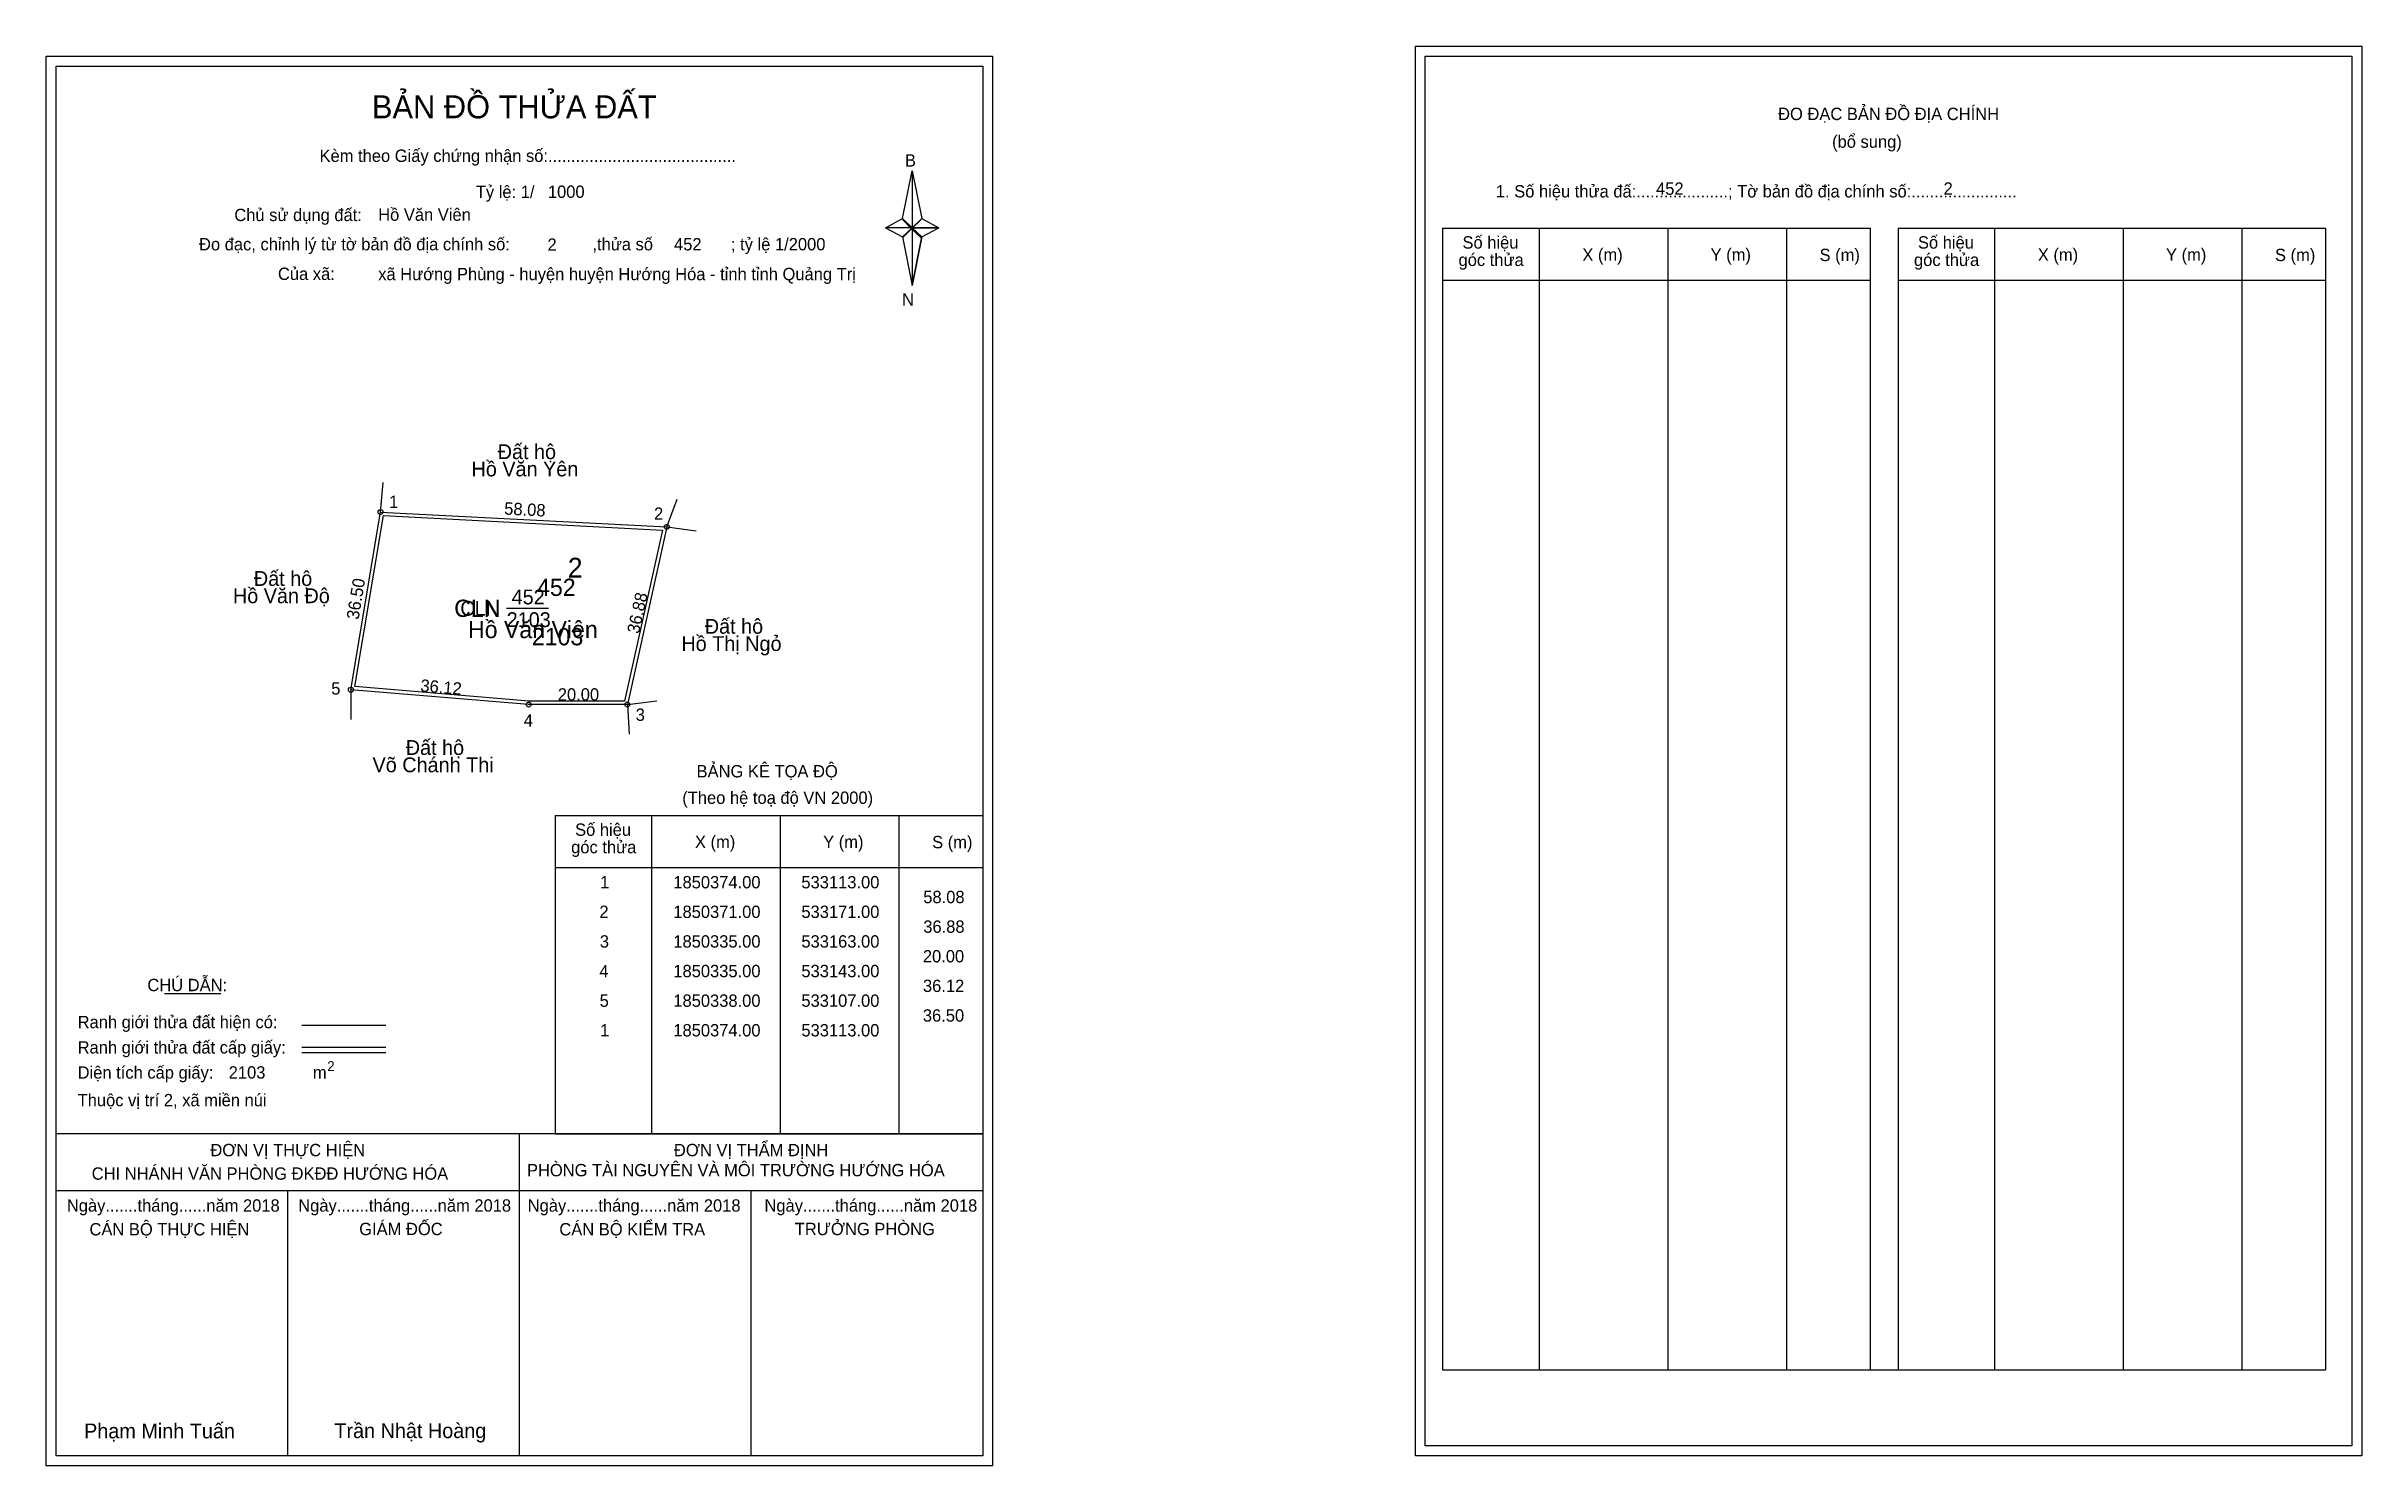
# Model space of a CAD drawing. Extents: x 533045 to 533514, y 1850181 to 1850468.
import ezdxf

# ---------------------------------------------------------------- set-up
doc = ezdxf.new("R2010")
doc.units = 0
for name, color, linetype in [('Level 1', 7, 'Continuous'), ('Level 10', 7, 'Continuous'), ('Level 11', 7, 'Continuous'), ('Level 13', 7, 'Continuous'), ('Level 2', 7, 'Continuous'), ('Level 27', 7, 'Continuous'), ('Level 3', 7, 'Continuous'), ('Level 36', 7, 'Continuous'), ('Level 4', 7, 'Continuous'), ('Level 49', 7, 'Continuous'), ('Level 5', 7, 'Continuous'), ('Level 53', 7, 'Continuous'), ('Level 55', 7, 'Continuous'), ('Level 6', 7, 'Continuous'), ('Level 63', 7, 'Continuous'), ('Level 7', 7, 'Continuous'), ('Level 9', 7, 'Continuous')]:
    doc.layers.add(name, color=color, linetype=linetype)

msp = doc.modelspace()

# ---------------------------------------------------------------- linework, layer by layer
at = {"layer": 'Level 1'}
for p, q in [((533324.62, 1850466.36), (533324.62, 1850466.36)), ((533047.3, 1850464.36), (533047.3, 1850464.36)), ((533218.72, 1850433.48), (533220.69, 1850443.12)), ((533220.69, 1850443.12), (533220.69, 1850431.6)), ((533220.69, 1850443.12), (533222.65, 1850433.48)), ((533215.27, 1850431.6), (533218.72, 1850433.48)), ((533218.72, 1850433.48), (533220.69, 1850431.6)), ((533220.54, 1850431.38), (533218.72, 1850433.26)), ((533222.51, 1850433.26), (533220.54, 1850431.38)), ((533220.54, 1850431.38), (533222.51, 1850433.26)), ((533222.65, 1850433.48), (533220.69, 1850431.6)), ((533220.69, 1850431.6), (533218.72, 1850429.76)), ((533220.54, 1850431.38), (533218.72, 1850429.54)), ((533218.72, 1850429.54), (533220.54, 1850431.38)), ((533218.72, 1850429.76), (533220.69, 1850419.9)), ((533222.51, 1850429.54), (533220.54, 1850431.38)), ((533220.69, 1850431.6), (533220.69, 1850419.9)), ((533220.69, 1850431.6), (533226.1, 1850431.6)), ((533220.69, 1850431.6), (533222.65, 1850429.76)), ((533222.65, 1850429.76), (533220.69, 1850419.9)), ((533222.65, 1850429.76), (533226.1, 1850431.6)), ((533328.15, 1850431.51), (533414.75, 1850431.51)), ((533347.74, 1850200.24), (533347.74, 1850431.51)), ((533373.81, 1850200.24), (533373.81, 1850431.51)), ((533397.79, 1850431.51), (533397.79, 1850200.24)), ((533414.75, 1850431.51), (533414.75, 1850200.24)), ((533420.41, 1850431.51), (533507.01, 1850431.51)), ((533440, 1850200.24), (533440, 1850431.51)), ((533466.07, 1850200.24), (533466.07, 1850431.51)), ((533490.04, 1850431.51), (533490.04, 1850200.24)), ((533507.01, 1850431.51), (533507.01, 1850200.24)), ((533328.15, 1850420.98), (533414.75, 1850420.98)), ((533420.41, 1850420.98), (533507.01, 1850420.98)), ((533148.39, 1850312.54), (533234.99, 1850312.54)), ((533167.98, 1850248.01), (533167.98, 1850312.54)), ((533194.05, 1850248.01), (533194.05, 1850312.54)), ((533218.02, 1850312.54), (533218.02, 1850248.01)), ((533148.39, 1850302.01), (533234.99, 1850302.01)), ((533069.21, 1850276.43), (533080.62, 1850276.43)), ((533097.08, 1850270.02), (533114.09, 1850270.02)), ((533097.08, 1850265.58), (533114.09, 1850265.58)), ((533097.08, 1850264.48), (533114.09, 1850264.48)), ((533154.12, 1850248.01), (533047.29, 1850248.01)), ((533234.99, 1850248.01), (533130.15, 1850248.01)), ((533141.14, 1850182.79), (533141.14, 1850248.01)), ((533148.39, 1850248.01), (533234.99, 1850248.01)), ((533234.99, 1850236.46), (533047.29, 1850236.46)), ((533094.22, 1850182.79), (533094.22, 1850236.46)), ((533188.07, 1850182.79), (533188.07, 1850236.46)), ((533328.15, 1850200.24), (533507.01, 1850200.24)), ((533512.32, 1850184.79), (533512.32, 1850184.79)), ((533234.99, 1850182.79), (533234.99, 1850182.79))]:
    msp.add_line(p, q, dxfattribs=at)
for points in [[(533218.72, 1850433.48), (533220.69, 1850443.12), (533220.69, 1850431.6)], [(533220.69, 1850431.6), (533222.65, 1850433.48), (533226.1, 1850431.6)], [(533215.27, 1850431.6), (533218.72, 1850429.76), (533220.69, 1850431.6)], [(533220.69, 1850431.6), (533220.69, 1850419.9), (533222.65, 1850429.76)]]:
    msp.add_lwpolyline(points, close=True, dxfattribs=at)
at = {"layer": 'Level 10'}
for points in [[(533113, 1850374), (533171, 1850371), (533163, 1850335), (533143, 1850335), (533107, 1850338)], [(533113.59, 1850373.27), (533170.14, 1850370.34), (533162.44, 1850335.7), (533143.03, 1850335.7), (533107.82, 1850338.63)]]:
    msp.add_lwpolyline(points, close=True, dxfattribs=at)
at = {"layer": 'Level 11'}
for centre in [(533113, 1850374), (533113, 1850374), (533171, 1850371), (533107, 1850338), (533143, 1850335), (533163, 1850335)]:
    msp.add_circle(centre, 0.5, dxfattribs=at)
at = {"layer": 'Level 27'}
for p, q in [((533113, 1850374), (533113.54, 1850379.98)), ((533171, 1850371), (533173.11, 1850376.62)), ((533171, 1850371), (533176.95, 1850370.22)), ((533107, 1850338), (533107, 1850332)), ((533163, 1850335), (533168.95, 1850335.76)), ((533163, 1850335), (533163.33, 1850329.01))]:
    msp.add_line(p, q, dxfattribs=at)
at = {"layer": 'Level 3'}
for p, q in [((533328.15, 1850431.51), (533328.15, 1850200.24)), ((533420.41, 1850431.51), (533420.41, 1850200.24)), ((533148.39, 1850312.54), (533148.39, 1850248.01))]:
    msp.add_line(p, q, dxfattribs=at)
at = {"layer": 'Level 63'}
for points in [[(533045.29, 1850466.36), (533236.99, 1850466.36), (533236.99, 1850180.79), (533045.29, 1850180.79)], [(533322.62, 1850468.36), (533514.32, 1850468.36), (533514.32, 1850182.79), (533322.62, 1850182.79)], [(533324.62, 1850466.36), (533512.32, 1850466.36), (533512.32, 1850184.79), (533324.62, 1850184.79)], [(533047.29, 1850464.36), (533234.99, 1850464.36), (533234.99, 1850182.79), (533047.29, 1850182.79)]]:
    msp.add_lwpolyline(points, close=True, dxfattribs=at)
at = {"layer": 'Level 9'}
msp.add_line((533138.54, 1850354.5), (533147.05, 1850354.5), dxfattribs=at)

# ---------------------------------------------------------------- texts
at = {"layer": 'Level 1'}
for s, height, p in [('BẢN ĐỒ THỬA ĐẤT', 4.6657, (533111.26, 1850453.77)), ('ĐO ĐẠC BẢN ĐỒ ĐỊA CHÍNH', 2.5, (533396.1, 1850453.42)), ('(bổ sung)', 2.5, (533407.04, 1850447.8)), ('Kèm theo Giấy chứng nhận số:.........................................', 2.5, (533100.64, 1850444.94)), ('B', 2.5, (533219.23, 1850444)), ('1. Số hiệu thửa đấ:....................; Tờ bản đồ địa chính số:.......................', 2.5, (533338.93, 1850437.74)), ('Chủ sử dụng đất:', 2.5, (533083.38, 1850432.95)), ('Đo đạc, chỉnh lý từ tờ bản đồ địa chính số:                  ,thửa số                 ; tỷ lệ 1/2000', 2.5, (533076.23, 1850427.02)), ('Số hiệu', 2.5, (533332.17, 1850427.38)), ('X (m)', 2.5, (533356.45, 1850424.9)), ('Y (m)', 2.5, (533382.43, 1850424.9)), ('S (m)', 2.5, (533404.5, 1850424.85)), ('Số hiệu', 2.5, (533424.43, 1850427.38)), ('X (m)', 2.5, (533448.71, 1850424.9)), ('Y (m)', 2.5, (533474.68, 1850424.9)), ('S (m)', 2.5, (533496.76, 1850424.85)), ('Của xã:', 2.5, (533092.22, 1850421.02)), ('góc thửa', 2.5, (533331.37, 1850423.85)), ('góc thửa', 2.5, (533423.63, 1850423.85)), ('N', 2.5, (533218.63, 1850415.83)), ('BẢNG KÊ TỌA ĐỘ', 2.5, (533177.02, 1850320.24)), ('(Theo hệ toạ độ VN 2000)', 2.5, (533174.12, 1850314.88)), ('Số hiệu', 2.5, (533152.41, 1850308.4)), ('góc thửa', 2.5, (533151.61, 1850304.87)), ('X (m)', 2.5, (533176.69, 1850305.93)), ('Y (m)', 2.5, (533202.66, 1850305.93)), ('S (m)', 2.5, (533224.74, 1850305.88)), ('CHÚ DẪN:', 2.5, (533065.77, 1850276.93)), ('Ranh giới thửa đất hiện có:', 2.5, (533051.64, 1850269.43)), ('Ranh giới thửa đất cấp giấy:', 2.5, (533051.64, 1850264.29)), ('Diện tích cấp giấy:', 2.5, (533051.64, 1850259.21)), ('m', 2.5, (533099.3, 1850259.23)), ('2', 2, (533102.2, 1850260.74)), ('Thuộc vị trí 2, xã miền núi', 2.5, (533051.64, 1850253.61)), ('ĐƠN VỊ THỰC HIỆN', 2.5, (533078.53, 1850243.49)), ('ĐƠN VỊ THẨM ĐỊNH', 2.5, (533172.43, 1850243.49)), ('CHI NHÁNH VĂN PHÒNG ĐKĐĐ HƯỚNG HÓA', 2.5, (533054.49, 1850238.73)), ('PHÒNG TÀI NGUYÊN VÀ MÔI TRƯỜNG HƯỚNG HÓA', 2.5, (533142.66, 1850239.42)), ('Ngày.......tháng......năm 2018', 2.5, (533049.46, 1850232.26)), ('Ngày.......tháng......năm 2018', 2.5, (533096.33, 1850232.26)), ('Ngày.......tháng......năm 2018', 2.5, (533142.81, 1850232.26)), ('Ngày.......tháng......năm 2018', 2.5, (533190.77, 1850232.26)), ('CÁN BỘ THỰC HIỆN', 2.5, (533054.04, 1850227.44)), ('GIÁM ĐỐC', 2.5, (533108.68, 1850227.5)), ('CÁN BỘ KIỂM TRA', 2.5, (533149.22, 1850227.44)), ('TRƯỞNG PHÒNG', 2.5, (533196.91, 1850227.5)), ('Phạm Minh Tuấn', 3, (533052.95, 1850186.33)), ('Trần Nhật Hoàng', 3, (533103.65, 1850186.38))]:
    msp.add_text(s, height=height, dxfattribs=at).set_placement(p)
at = {"layer": 'Level 11'}
msp.add_text('Tỷ lệ: 1/', height=2.5, dxfattribs=at).set_placement((533132.3, 1850437.63))
at = {"layer": 'Level 13'}
for s, p in [('452', (533139.56, 1850355.3)), ('CLN', (533129.15, 1850353)), ('2103', (533138.55, 1850350.7))]:
    msp.add_text(s, height=3, dxfattribs=at).set_placement(p)
at = {"layer": 'Level 2'}
msp.add_text('Hồ Văn Viên', height=3.5, dxfattribs=at).set_placement((533130.72, 1850348.45))
at = {"layer": 'Level 3'}
msp.add_text('CLN', height=3.5, dxfattribs=at).set_placement((533127.92, 1850352.75))
at = {"layer": 'Level 36'}
for s, p in [('Đất hộ', (533136.73, 1850384.73)), ('Hồ Văn Yên', (533131.43, 1850381.23)), ('Đất hộ', (533087.34, 1850359.04)), ('Hồ Văn Độ', (533083.1, 1850355.54)), ('Đất hộ', (533178.68, 1850349.35)), ('Hồ Thị Ngỏ', (533173.94, 1850345.85)), ('Võ Chánh Thi', (533111.38, 1850321.29)), ('Đất hộ', (533118.11, 1850324.79))]:
    msp.add_text(s, height=3, dxfattribs=at).set_placement(p)
at = {"layer": 'Level 4'}
msp.add_text('452', height=3.5, dxfattribs=at).set_placement((533144.71, 1850357))
at = {"layer": 'Level 49'}
for s, rotation, p in [('58.08', 357.0391, (533138, 1850373.51)), ('36.50', 80.5377, (533108.54, 1850352.1)), ('36.88', 77.4712, (533165.34, 1850349.22)), ('36.12', 355.2364, (533121, 1850337.64)), ('20.00', 360, (533148.91, 1850335.8))]:
    msp.add_text(s, height=2.5, rotation=rotation, dxfattribs=at).set_placement(p)
at = {"layer": 'Level 5'}
msp.add_text('2103', height=3.5, dxfattribs=at).set_placement((533143.65, 1850347))
at = {"layer": 'Level 53'}
for s, p in [('1', (533157.49, 1850297.76)), ('1850374.00', (533172.31, 1850297.76)), ('533113.00', (533198.25, 1850297.76)), ('58.08', (533222.94, 1850294.76)), ('2', (533157.34, 1850291.76)), ('1850371.00', (533172.31, 1850291.76)), ('533171.00', (533198.25, 1850291.76)), ('36.88', (533222.94, 1850288.76)), ('3', (533157.42, 1850285.76)), ('1850335.00', (533172.31, 1850285.76)), ('533163.00', (533198.25, 1850285.76)), ('4', (533157.33, 1850279.76)), ('1850335.00', (533172.31, 1850279.76)), ('533143.00', (533198.25, 1850279.76)), ('20.00', (533222.86, 1850282.76)), ('36.12', (533222.88, 1850276.76)), ('5', (533157.38, 1850273.76)), ('1850338.00', (533172.31, 1850273.76)), ('533107.00', (533198.25, 1850273.76)), ('36.50', (533222.86, 1850270.76)), ('1', (533157.49, 1850267.76)), ('1850374.00', (533172.31, 1850267.76)), ('533113.00', (533198.25, 1850267.76))]:
    msp.add_text(s, height=2.5, dxfattribs=at).set_placement(p)
at = {"layer": 'Level 55'}
for s, height, p in [('450', 0.11, (533112.88, 1850373.89)), ('451', 0.11, (533112.89, 1850373.89)), ('1', 0.4, (533112.89, 1850374)), ('450', 0.11, (533170.88, 1850370.89)), ('2', 0.4, (533170.86, 1850371)), ('0', 0.11, (533170.96, 1850370.89)), ('0', 0.11, (533170.96, 1850370.89)), ('5', 0.4, (533106.87, 1850338)), ('457', 0.11, (533106.88, 1850337.89)), ('451', 0.11, (533106.89, 1850337.89)), ('457', 0.11, (533106.88, 1850337.89)), ('4', 0.4, (533142.86, 1850335)), ('457', 0.11, (533142.88, 1850334.89)), ('457', 0.11, (533142.88, 1850334.89)), ('457', 0.11, (533162.88, 1850334.89)), ('457', 0.11, (533162.88, 1850334.89)), ('3', 0.4, (533162.88, 1850335)), ('0', 0.11, (533162.96, 1850334.89)), ('0', 0.11, (533162.96, 1850334.89))]:
    msp.add_text(s, height=height, dxfattribs=at).set_placement(p)
at = {"layer": 'Level 6'}
for s, p in [('1000', (533146.9, 1850437.65)), ('452', (533371.38, 1850438.28)), ('2', (533429.62, 1850438.3)), ('Hồ Văn Viên', (533112.52, 1850433.01)), ('2', (533146.82, 1850426.93)), ('452', (533172.45, 1850427.01)), ('xã Hướng Phùng - huyện huyện Hướng Hóa - tỉnh tỉnh Quảng Trị', (533112.53, 1850420.97)), ('2103', (533082.24, 1850259.22))]:
    msp.add_text(s, height=2.5, dxfattribs=at).set_placement(p)
at = {"layer": 'Level 7'}
msp.add_text('2', height=4, dxfattribs=at).set_placement((533150.94, 1850360.74))
at = {"layer": 'Level 9'}
for s, p in [('1', (533114.72, 1850374.85)), ('2', (533168.4, 1850372.43)), ('5', (533103.01, 1850337.01)), ('3', (533164.69, 1850331.7)), ('4', (533142.01, 1850330.55))]:
    msp.add_text(s, height=2.5, dxfattribs=at).set_placement(p)

doc.saveas('drawing.dxf')
